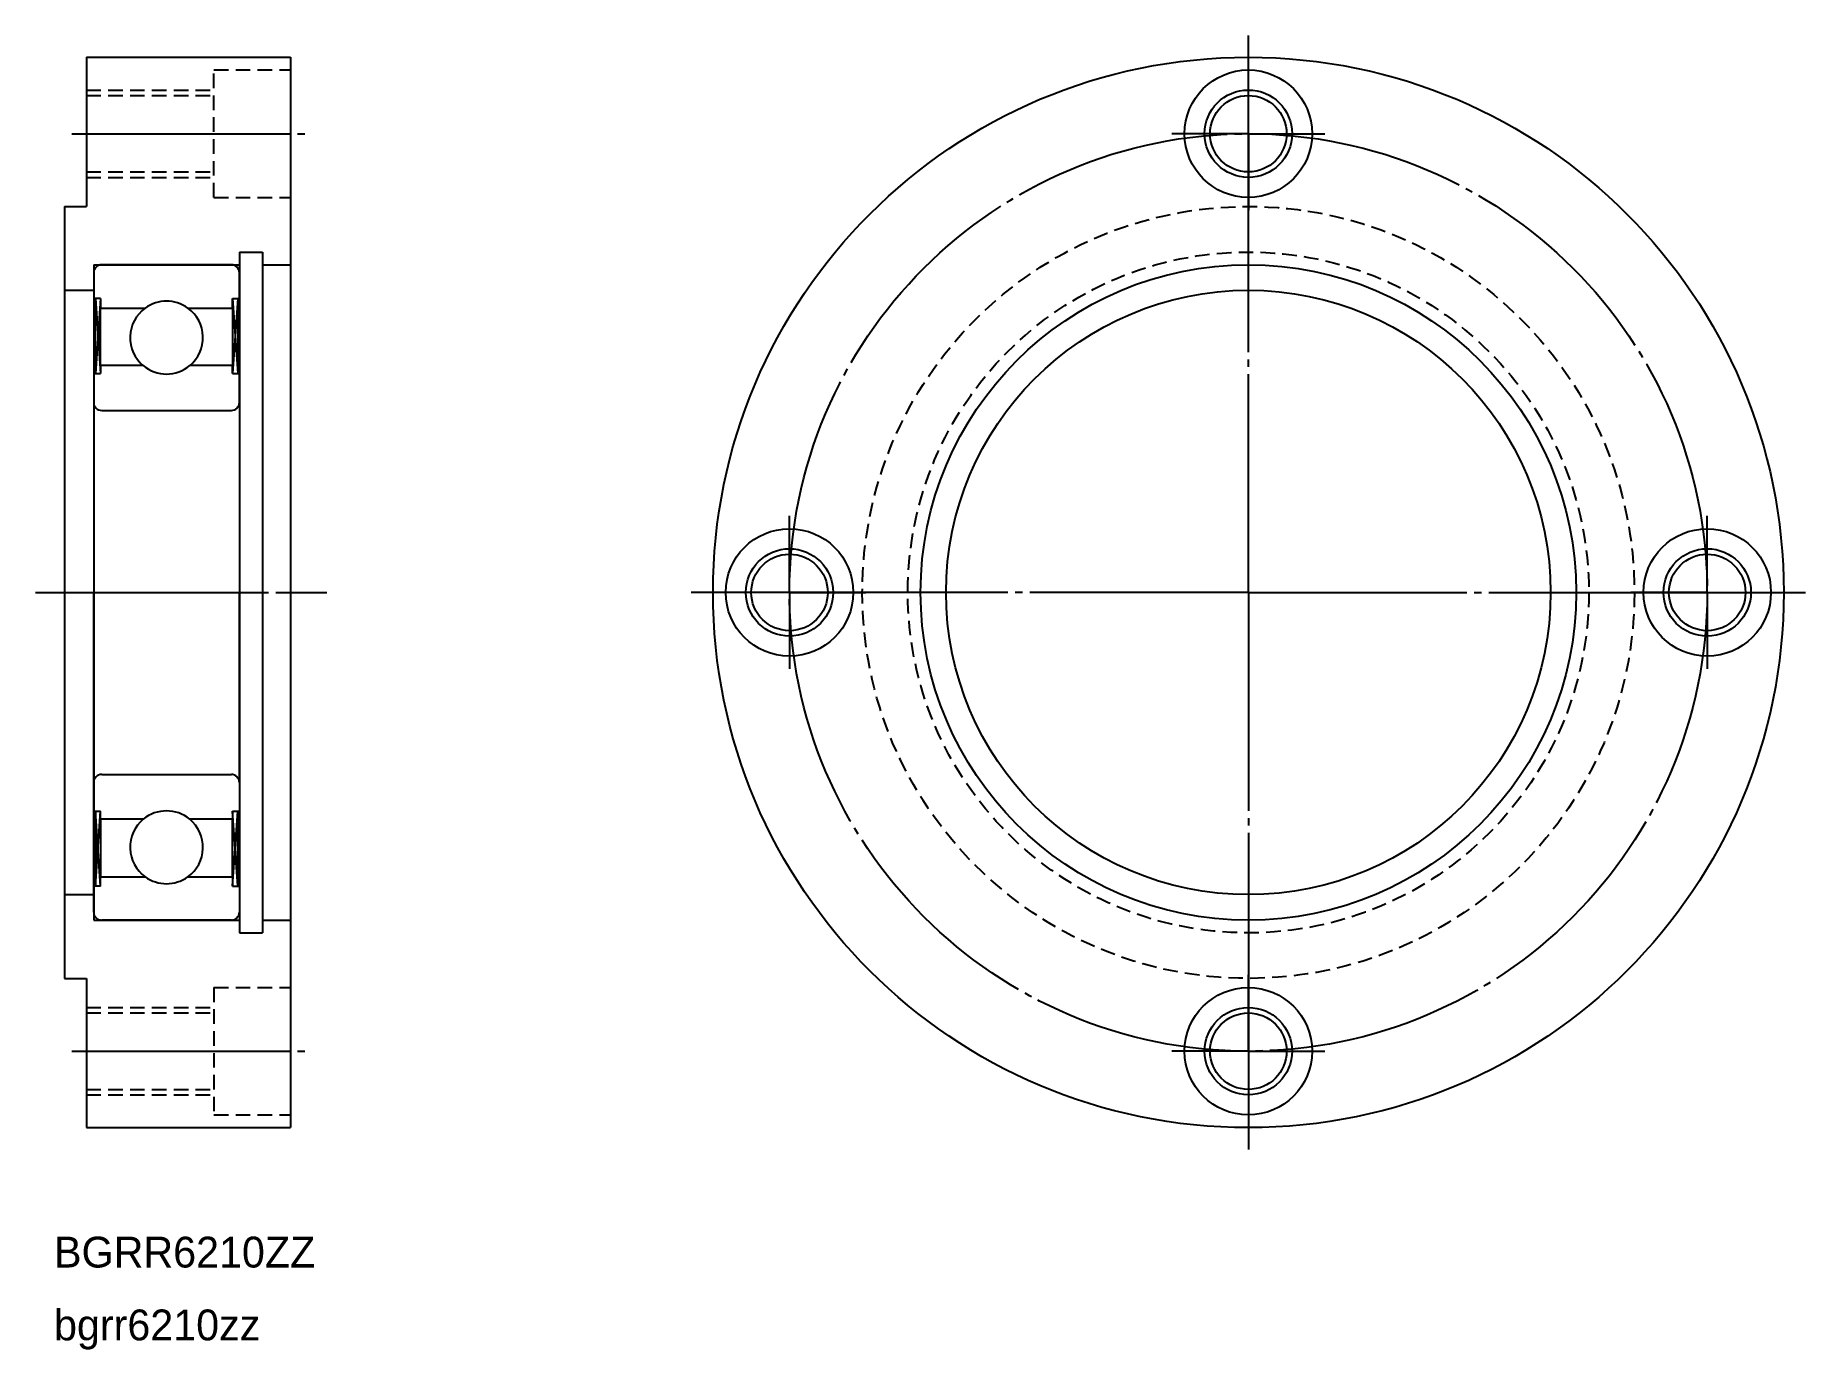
# Model space of a CAD drawing. Extents: x -107 to 136, y -109 to 72.
import ezdxf

# ---------------------------------------------------------------- set-up
doc = ezdxf.new("R2010")
doc.units = 0
doc.linetypes.add('CENTER', pattern=[33, 30, -1, 1, -1])
doc.linetypes.add('DASHED', pattern=[3, 2, -1])
doc.layers.get('0').update_dxf_attribs({"linetype": 'CONTINUOUS'})
doc.layers.add('CENTER', color=1, linetype='CENTER')

msp = doc.modelspace()

# ---------------------------------------------------------------- linework, layer by layer
at = {"color": 7, "linetype": 'CONTINUOUS'}
for p, q in [((-99.96, 68.81), (-71.96, 68.81)), ((-99.96, 68.81), (-99.96, 48.31)), ((-71.96, 68.81), (-71.96, -78.19)), ((-102.96, 48.31), (-99.96, 48.31)), ((-102.96, 48.31), (-102.96, -57.69)), ((-78.96, 42.06), (-75.76, 42.06)), ((-78.96, 42.06), (-78.96, -51.44)), ((-75.76, 42.06), (-75.76, -51.44)), ((-98.96, 40.31), (-78.96, 40.31)), ((-98.96, 40.31), (-98.96, -49.69)), ((-98.96, 39.21), (-98.96, 35.66)), ((-80.06, 40.31), (-97.86, 40.31)), ((-78.96, 35.66), (-78.96, 39.21)), ((-75.76, 40.31), (-71.96, 40.31)), ((-102.96, 36.81), (-98.96, 36.81)), ((-98.04, 35.66), (-98.96, 35.66)), ((-98.96, 35.66), (-98.96, 25.36)), ((-98.73, 25.36), (-98.73, 35.66)), ((-98.73, 35.66), (-98.04, 25.36)), ((-98.04, 35.66), (-98.73, 25.36)), ((-98.04, 35.66), (-98.04, 34.36)), ((-98.04, 34.36), (-91.89, 34.36)), ((-98.04, 26.46), (-98.04, 34.36)), ((-86.03, 34.36), (-79.88, 34.36)), ((-79.88, 34.36), (-79.88, 35.66)), ((-79.88, 35.66), (-78.96, 35.66)), ((-79.88, 35.66), (-79.19, 25.36)), ((-79.19, 35.66), (-79.88, 25.36)), ((-79.88, 34.36), (-79.88, 26.46)), ((-79.19, 35.66), (-79.19, 25.36)), ((-78.96, 35.66), (-78.96, 25.36)), ((-98.96, 25.36), (-98.96, 21.41)), ((-98.96, 25.36), (-98.04, 25.36)), ((-92.15, 26.46), (-98.04, 26.46)), ((-98.04, 26.46), (-98.04, 25.36)), ((-79.88, 26.46), (-85.77, 26.46)), ((-79.88, 25.36), (-79.88, 26.46)), ((-79.88, 25.36), (-78.96, 25.36)), ((-78.96, 21.41), (-78.96, 25.36)), ((-98.96, 21.41), (-98.96, -4.69)), ((-97.86, 20.31), (-80.06, 20.31)), ((-78.96, 21.41), (-78.96, -4.69)), ((-98.96, -30.79), (-98.96, -4.69)), ((-78.96, -30.79), (-78.96, -4.69)), ((-98.96, -34.74), (-98.96, -30.79)), ((-97.86, -29.69), (-80.06, -29.69)), ((-78.96, -30.79), (-78.96, -34.74)), ((-98.96, -45.04), (-98.96, -34.74)), ((-98.96, -34.74), (-98.04, -34.74)), ((-98.73, -34.74), (-98.73, -45.04)), ((-98.73, -45.04), (-98.04, -34.74)), ((-98.04, -45.04), (-98.73, -34.74)), ((-98.04, -35.84), (-98.04, -34.74)), ((-92.15, -35.84), (-98.04, -35.84)), ((-98.04, -35.84), (-98.04, -43.74)), ((-79.88, -35.84), (-85.77, -35.84)), ((-79.88, -34.74), (-79.88, -35.84)), ((-79.88, -34.74), (-78.96, -34.74)), ((-79.88, -45.04), (-79.19, -34.74)), ((-79.19, -45.04), (-79.88, -34.74)), ((-79.88, -43.74), (-79.88, -35.84)), ((-79.19, -45.04), (-79.19, -34.74)), ((-78.96, -45.04), (-78.96, -34.74)), ((-98.04, -43.74), (-91.89, -43.74)), ((-98.04, -45.04), (-98.04, -43.74)), ((-86.03, -43.74), (-79.88, -43.74)), ((-79.88, -43.74), (-79.88, -45.04)), ((-98.96, -48.59), (-98.96, -45.04)), ((-98.04, -45.04), (-98.96, -45.04)), ((-79.88, -45.04), (-78.96, -45.04)), ((-78.96, -45.04), (-78.96, -48.59)), ((-102.96, -46.19), (-98.96, -46.19)), ((-98.96, -49.69), (-78.96, -49.69)), ((-80.06, -49.69), (-97.86, -49.69)), ((-75.76, -49.69), (-71.96, -49.69)), ((-78.96, -51.44), (-75.76, -51.44)), ((-102.96, -57.69), (-99.96, -57.69)), ((-99.96, -57.69), (-99.96, -78.19)), ((-99.96, -78.19), (-71.96, -78.19))]:
    msp.add_line(p, q, dxfattribs=at)
at = {"color": 3, "linetype": 'DASHED'}
for p, q in [((-82.46, 49.56), (-82.46, 67.06)), ((-82.46, 67.06), (-71.96, 67.06)), ((-99.96, 64.31), (-82.46, 64.31)), ((-99.96, 63.56), (-82.46, 63.56)), ((-99.96, 53.06), (-82.46, 53.06)), ((-99.96, 52.31), (-82.46, 52.31)), ((-82.46, 49.56), (-71.96, 49.56)), ((-82.46, -58.94), (-82.46, -76.44)), ((-82.46, -58.94), (-71.96, -58.94)), ((-99.96, -61.69), (-82.46, -61.69)), ((-99.96, -62.44), (-82.46, -62.44)), ((-99.96, -72.94), (-82.46, -72.94)), ((-99.96, -73.69), (-82.46, -73.69)), ((-82.46, -76.44), (-71.96, -76.44))]:
    msp.add_line(p, q, dxfattribs=at)
at = {"color": 7, "linetype": 'CONTINUOUS'}
for centre, radius in [((59.57, -4.69), 73.5), ((59.57, 58.31), 8.75), ((59.57, 58.31), 5.25), ((59.57, -4.69), 45), ((59.57, -4.69), 41.5), ((-3.43, -4.69), 8.75), ((122.57, -4.69), 8.75), ((-3.43, -4.69), 5.25), ((122.57, -4.69), 5.25), ((59.57, -67.69), 8.75), ((59.57, -67.69), 5.25)]:
    msp.add_circle(centre, radius, dxfattribs=at)
at = {"color": 3, "linetype": 'CONTINUOUS'}
for centre in [(59.57, 58.31), (-3.43, -4.69), (122.57, -4.69), (59.57, -67.69)]:
    msp.add_circle(centre, 6, dxfattribs=at)
at = {"color": 3, "linetype": 'DASHED'}
for radius in [53, 46.75]:
    msp.add_circle((59.57, -4.69), radius, dxfattribs=at)
at = {"color": 7, "linetype": 'CONTINUOUS'}
for centre, radius, start, end in [((-97.86, 39.21), 1.1, 90, 180), ((-80.06, 39.21), 1.1, 0, 90), ((-88.96, 30.31), 5, 125.9041, 230.3539), ((-88.96, 30.31), 5, 54.0959, 125.9041), ((-88.96, 30.31), 5, 309.6461, 54.0959), ((-88.96, 30.31), 5, 230.3539, 309.6461), ((-97.86, 21.41), 1.1, 180, 270), ((-80.06, 21.41), 1.1, 270, 0), ((-97.86, -30.79), 1.1, 90, 180), ((-80.06, -30.79), 1.1, 0, 90), ((-88.96, -39.69), 5, 129.6461, 234.0959), ((-88.96, -39.69), 5, 50.3539, 129.6461), ((-88.96, -39.69), 5, 305.9041, 50.3539), ((-88.96, -39.69), 5, 234.0959, 305.9041), ((-97.86, -48.59), 1.1, 180, 270), ((-80.06, -48.59), 1.1, 270, 0)]:
    msp.add_arc(centre, radius, start, end, dxfattribs=at)
at = {"layer": 'CENTER', "color": 1, "linetype": 'CENTER'}
for p, q in [((59.57, -4.69), (59.57, 71.81)), ((59.57, 58.31), (59.57, 68.81)), ((-101.96, 58.31), (-69.96, 58.31)), ((59.57, 58.31), (49.07, 58.31)), ((59.57, 58.31), (59.57, 47.81)), ((59.57, 58.31), (70.07, 58.31)), ((-3.43, -4.69), (-3.43, 5.81)), ((122.57, -4.69), (122.57, 5.81)), ((-106.96, -4.69), (-66.96, -4.69)), ((-101.96, -4.69), (-75.96, -4.69)), ((59.57, -4.69), (-16.93, -4.69)), ((-3.43, -4.69), (-13.93, -4.69)), ((-3.43, -4.69), (-3.43, -15.19)), ((-3.43, -4.69), (7.07, -4.69)), ((59.57, -4.69), (59.57, -81.19)), ((59.57, -4.69), (136.07, -4.69)), ((122.57, -4.69), (112.07, -4.69)), ((122.57, -4.69), (122.57, -15.19)), ((122.57, -4.69), (133.07, -4.69)), ((59.57, -67.69), (59.57, -57.19)), ((-101.96, -67.69), (-69.96, -67.69)), ((59.57, -67.69), (49.07, -67.69)), ((59.57, -67.69), (70.07, -67.69)), ((59.57, -67.69), (59.57, -78.19))]:
    msp.add_line(p, q, dxfattribs=at)
msp.add_circle((59.57, -4.69), 63, dxfattribs=at)

# ---------------------------------------------------------------- texts
at = {"color": 7, "linetype": 'CONTINUOUS'}
for s, p in [('BGRR6210ZZ', (-104.4, -97.4)), ('bgrr6210zz', (-104.4, -107.4))]:
    msp.add_text(s, height=4.233, dxfattribs=at).set_placement(p)

doc.saveas('drawing.dxf')
